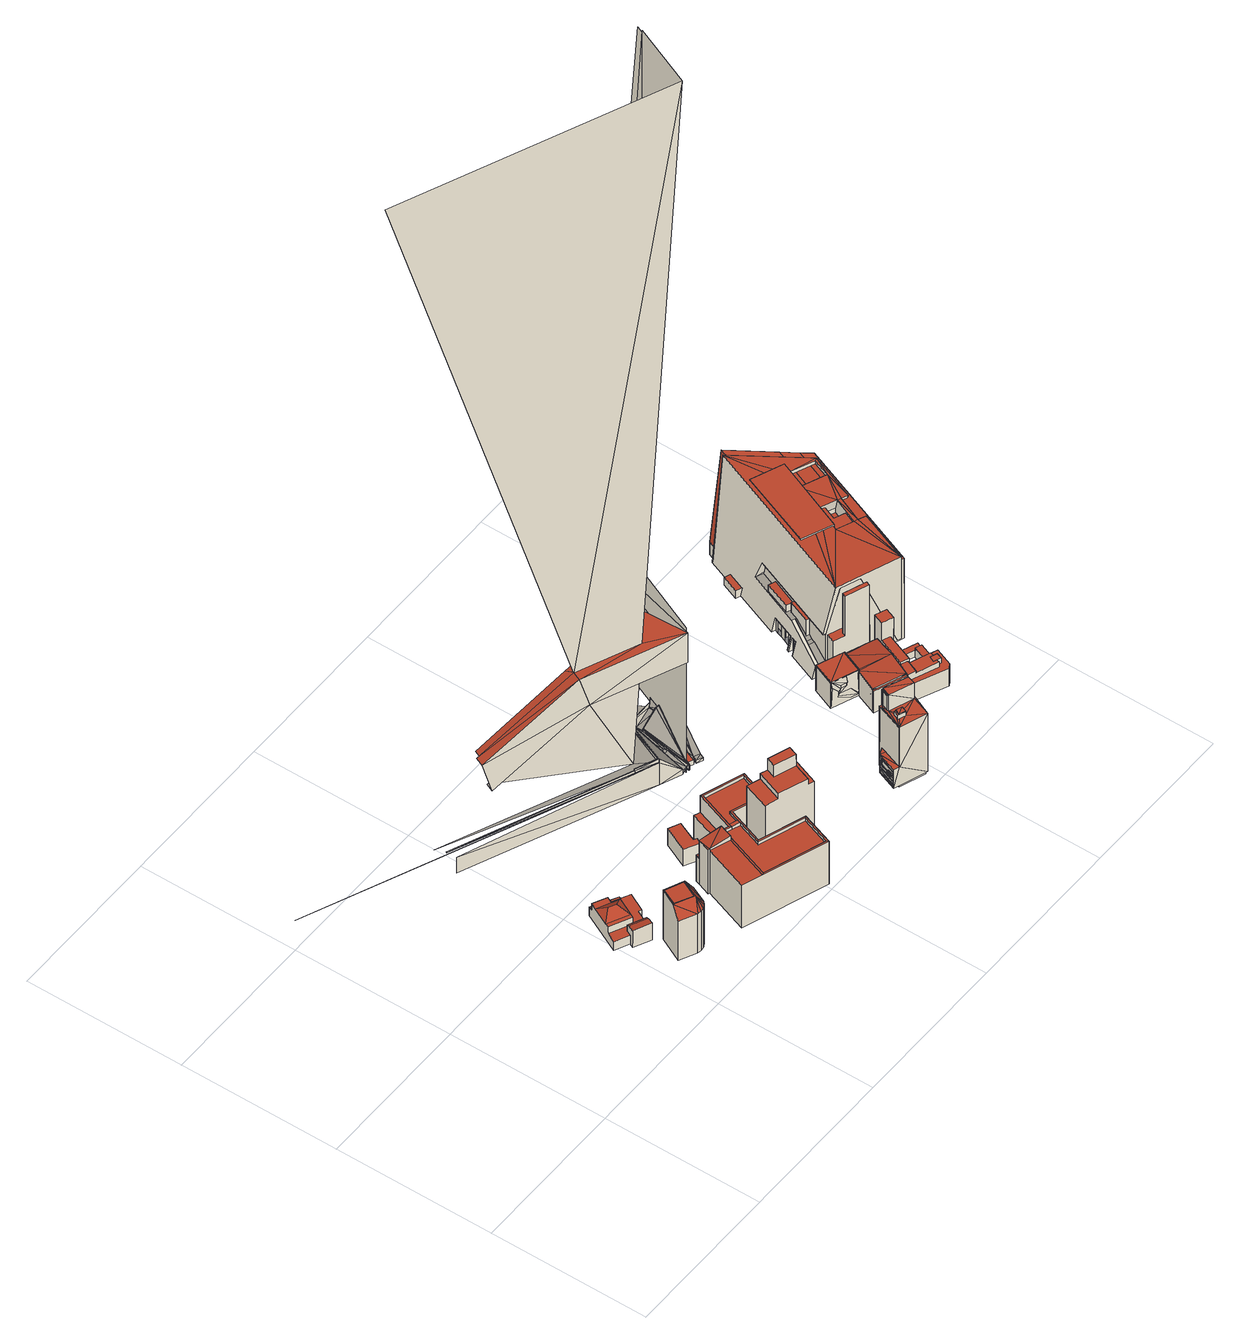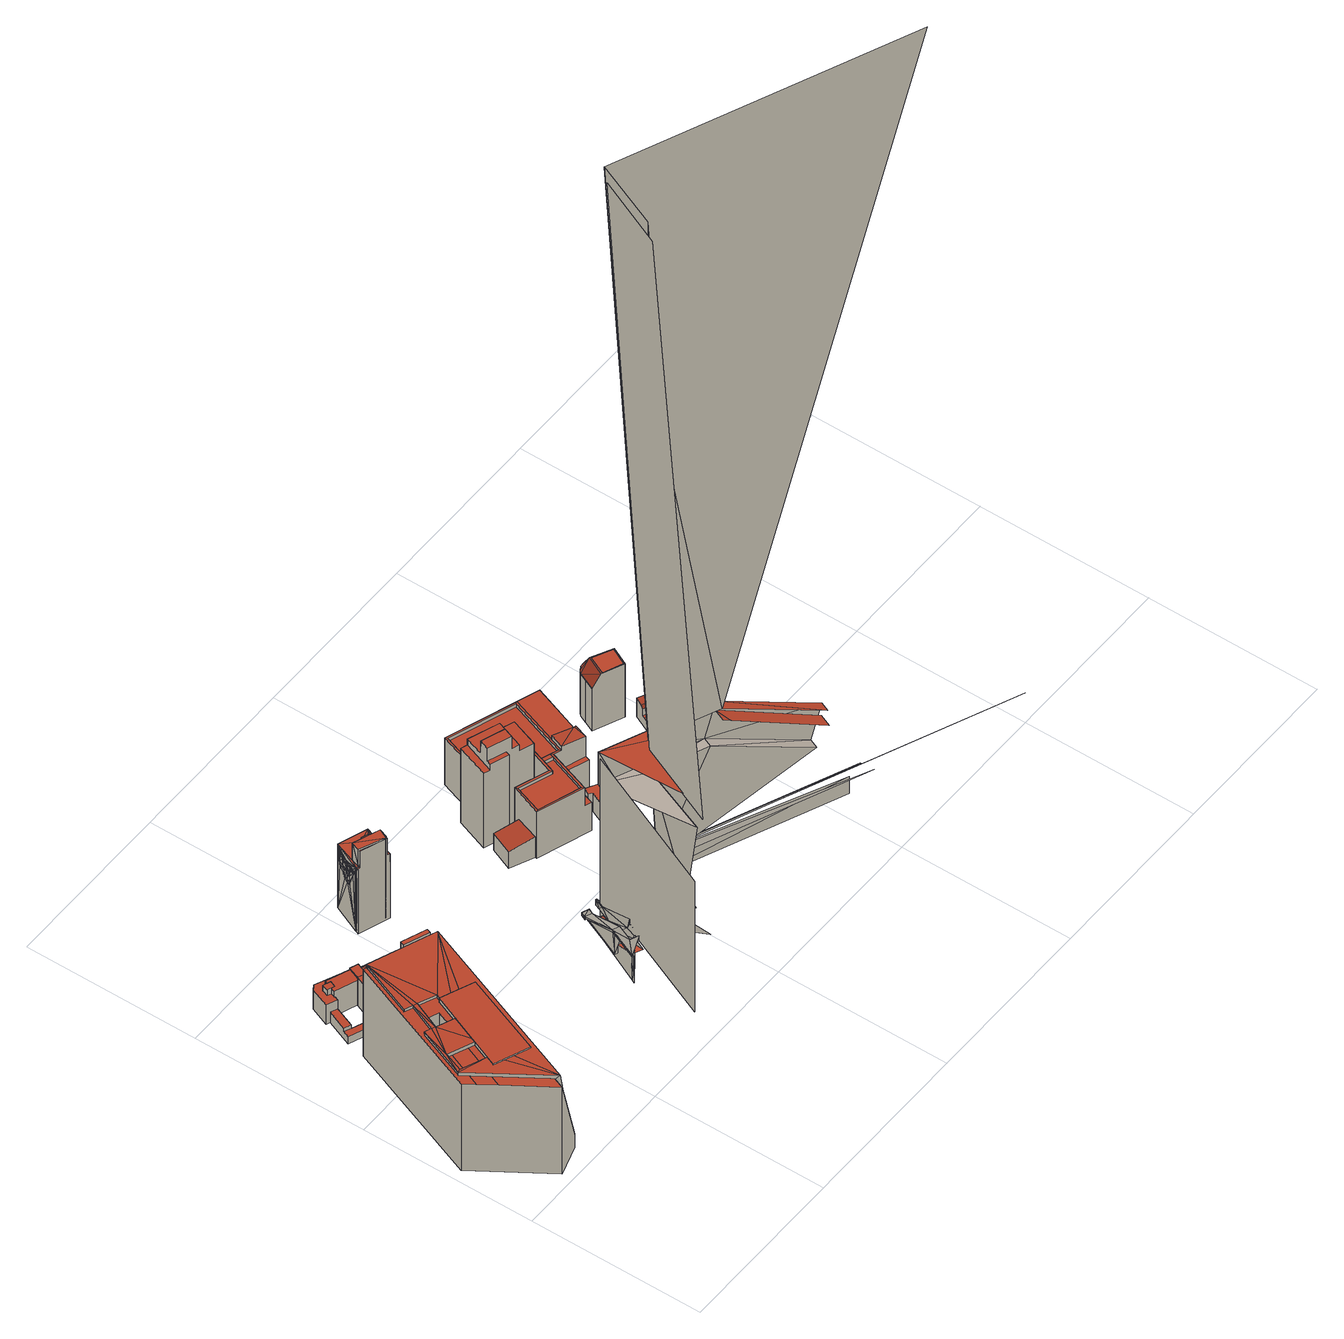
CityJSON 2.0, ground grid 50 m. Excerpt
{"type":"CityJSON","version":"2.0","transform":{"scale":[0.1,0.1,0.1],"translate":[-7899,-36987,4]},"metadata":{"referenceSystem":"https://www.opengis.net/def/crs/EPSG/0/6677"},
"CityObjects":{
"building1":{"type":"Building","attributes":{"class":3001,"usage":411,"measuredHeight":4.4,"storeysAboveGround":2,"storeysBelowGround":0,"prefecture":13,"city":13103,"footprintArea":146.06,"fireproofType":1003,"coverageRatio":80,"floorAreaRatio":600,"surveyYear":2021,"urbanPlanType":21,"areaClassificationType":22,"landUseType":211,"districts":"10","detailedUsage":"1310","meshCode":"53394509"},"geometry":[{"type":"Solid","lod":"2","boundaries":[[[[0,1,2,3,4,5,6,7,8,9,10,11,12,13]],[[14,15,16,17]],[[18,19,20,21]],[[22,23,24,25]],[[26,27,25,24]],[[28,29,30,31]],[[32,33,19,18]],[[16,18,21]],[[21,20,34,17,16]],[[19,34,20]],[[35,36,37,38]],[[39,40,41,42,43,44,45,46,47,48,49,50,51,52]],[[0,13,40,39]],[[33,32,48,47]],[[4,3,50,49]],[[8,43,42,31,30,9]],[[17,34,46,45]],[[6,5,37,36]],[[23,22,52,51]],[[23,51,50,3,2,26,24]],[[14,17,45,44]],[[13,12,41,40]],[[11,10,29,28]],[[46,34,19,33,47]],[[8,7,35,38,15,14,44,43]],[[7,6,36,35]],[[41,12,11,28,31,42]],[[10,9,30,29]],[[48,32,18,16,15,38,37,5,4,49]],[[26,2,1,27]],[[52,22,25,27,1,0,39]]]],"semantics":{"surfaces":[{"type":"GroundSurface"},{"type":"RoofSurface"},{"type":"WallSurface"}],"values":[[0,1,1,1,1,1,1,1,1,1,1,1,2,2,2,2,2,2,2,2,2,2,2,2,2,2,2,2,2,2,2]]}}]},
"building2":{"type":"Building","attributes":{"class":3002,"usage":401,"measuredHeight":17.6,"storeysAboveGround":6,"storeysBelowGround":0,"prefecture":13,"city":13103,"footprintArea":75.94,"fireproofType":1001,"coverageRatio":80,"floorAreaRatio":600,"surveyYear":2021,"urbanPlanType":21,"areaClassificationType":22,"landUseType":212,"districts":"10","detailedUsage":"1210","meshCode":"53394509"},"geometry":[{"type":"Solid","lod":"2","boundaries":[[[[53,54,55,56,57,58,59,60,61]],[[62,63,64,65]],[[66,67,68,69]],[[70,71,72]],[[73,69,74]],[[73,74,75]],[[70,66,69]],[[76,77,67,66]],[[70,72,66]],[[78,70,69]],[[74,79,77,76]],[[69,68,79,74]],[[69,80,81]],[[69,73,80]],[[69,81,78]],[[55,54,80,73]],[[61,60,70,78]],[[56,55,73,75]],[[75,74,76,57,56]],[[76,66,72,58,57]],[[53,61,78,81]],[[72,71,59,58]],[[79,63,62,77]],[[77,62,65,67]],[[68,64,63,79]],[[67,65,64,68]],[[54,53,81,80]],[[60,59,71,70]]]],"semantics":{"surfaces":[{"type":"GroundSurface"},{"type":"RoofSurface"},{"type":"WallSurface"}],"values":[[0,1,1,1,1,1,1,1,1,1,1,1,1,1,1,2,2,2,2,2,2,2,2,2,2,2,2,2]]}}]},
"building3":{"type":"Building","attributes":{"class":9999,"usage":403,"measuredHeight":264.6,"storeysAboveGround":49,"storeysBelowGround":4,"prefecture":13,"city":13103,"footprintArea":6865.78,"fireproofType":1001,"coverageRatio":80,"floorAreaRatio":600,"surveyYear":2021,"urbanPlanType":21,"areaClassificationType":22,"landUseType":212,"districts":"10","detailedUsage":"1241","floodRisk_description":10,"floodRisk_rank":1,"floodRisk_depth":0.01,"floodRisk_adminType":2,"floodRisk_scale":2,"meshCode":"53394509"},"geometry":[{"type":"MultiSurface","lod":"2","boundaries":[[[82,83,84]],[[85,86,87]],[[88,89,85]],[[90,91,92]],[[93,94,95]],[[88,96,97]],[[98,99,100,101]],[[85,89,86]],[[87,86,102]],[[88,97,89]],[[103,102,104]],[[82,84,93]],[[82,105,83]],[[83,105,106]],[[97,96,107]],[[106,107,108]],[[95,91,90]],[[98,109,99]],[[86,110,102]],[[111,89,97]],[[89,112,86]],[[111,97,107]],[[113,114,82]],[[82,114,105]],[[110,86,112]],[[115,82,93]],[[82,116,113]],[[113,117,114]],[[114,106,105]],[[111,118,89]],[[102,110,104]],[[93,95,115]],[[82,115,116]],[[116,117,113]],[[114,117,106]],[[112,89,118]],[[119,116,95]],[[95,116,115]],[[120,111,107]],[[121,95,90]],[[95,121,119]],[[119,121,116]],[[122,107,106]],[[123,117,116]],[[117,122,106]],[[121,90,124]],[[90,125,124]],[[120,107,122]],[[121,123,116]],[[126,121,124]],[[126,124,125]],[[127,125,90]],[[111,120,128]],[[118,111,128]],[[129,121,126]],[[123,130,117]],[[125,131,126]],[[130,122,117]],[[112,132,110]],[[131,129,126]],[[133,131,125]],[[125,134,133]],[[129,135,121]],[[136,137,138]],[[131,136,138]],[[138,137,139]],[[131,138,140]],[[133,137,136]],[[133,136,131]],[[138,141,140]],[[139,141,138]],[[137,134,139]],[[133,134,137]],[[129,131,142]],[[129,143,144]],[[135,129,144]],[[121,135,123]],[[140,142,131]],[[145,141,139]],[[125,127,134]],[[134,145,139]],[[129,142,143]],[[143,146,144]],[[146,135,144]],[[141,145,147]],[[148,140,141]],[[148,142,140]],[[130,123,135]],[[135,146,149]],[[150,141,147]],[[134,127,145]],[[143,151,146]],[[151,149,146]],[[142,148,143]],[[110,152,104]],[[148,141,150]],[[90,153,127]],[[154,135,149]],[[155,156,157]],[[143,148,151]],[[156,158,157]],[[159,160,161,162]],[[149,151,154]],[[163,156,155]],[[157,164,155]],[[151,148,165]],[[165,148,150]],[[165,166,151]],[[151,166,167]],[[165,150,166]],[[154,151,167]],[[163,155,164]],[[132,152,110]],[[156,168,158]],[[157,158,169]],[[164,157,170]],[[163,168,156]],[[147,145,171]],[[130,172,122]],[[170,157,169]],[[130,135,173]],[[164,168,163]],[[150,147,174]],[[164,170,175]],[[127,176,145]],[[159,177,178,160]],[[179,168,164]],[[179,164,175]],[[170,180,175]],[[181,135,154]],[[175,180,179]],[[167,166,182]],[[166,150,174]],[[167,182,154]],[[183,177,159,162]],[[172,184,122]],[[185,153,90]],[[186,187,188,189]],[[174,147,190]],[[169,191,127]],[[158,191,169]],[[145,176,171]],[[153,169,127]],[[181,192,135]],[[173,172,130]],[[166,174,193]],[[147,171,190]],[[182,166,193]],[[173,135,192]],[[168,194,158]],[[185,90,195]],[[154,182,181]],[[196,180,170]],[[170,169,196]],[[195,90,197]],[[179,194,168]],[[180,198,179]],[[127,191,176]],[[191,158,199]],[[200,112,118]],[[174,190,193]],[[201,182,193]],[[182,202,181]],[[202,182,203]],[[190,201,193]],[[158,194,199]],[[192,181,202]],[[201,203,182]],[[192,202,173]],[[173,202,172]],[[176,203,171]],[[171,201,190]],[[203,201,171]],[[196,169,153]],[[180,196,204]],[[204,198,180]],[[161,160,178,205,206,207,208,209,210]],[[176,211,203]],[[202,212,172]],[[194,179,198]],[[212,202,203]],[[191,211,176]],[[178,177,213,214,215,205]],[[211,212,203]],[[206,205,215,216]],[[153,217,196]],[[218,191,199]],[[153,219,217]],[[220,213,177,183]],[[196,217,221]],[[191,218,211]],[[204,196,221]],[[221,198,204]],[[194,222,199]],[[216,215,214]],[[219,153,185]],[[218,212,211]],[[223,221,217]],[[222,218,199]],[[217,219,223]],[[218,222,212]],[[223,198,221]],[[224,225,219]],[[223,219,225]],[[198,226,194]],[[224,227,225]],[[197,224,195]],[[224,228,227]],[[224,197,228]],[[222,226,212]],[[223,225,229]],[[227,230,225]],[[222,194,226]],[[228,231,227]],[[230,229,225]],[[231,230,227]],[[232,198,223]],[[229,232,223]],[[197,233,228]],[[231,228,234]],[[235,229,230]],[[231,234,230]],[[226,198,232]],[[236,213,220,237]],[[234,228,233]],[[229,235,238]],[[238,232,229]],[[197,239,233]],[[230,234,235]],[[234,238,235]],[[233,238,234]]],"semantics":{"surfaces":[{"type":"OuterFloorSurface"},{"type":"RoofSurface"},{"type":"WallSurface"},{"type":"OuterCeilingSurface"},{"type":"GroundSurface"}],"values":[0,1,2,2,0,3,1,2,1,3,2,2,0,2,2,0,2,1,1,3,2,2,2,2,1,2,2,0,2,3,2,0,2,0,2,2,2,2,2,2,2,0,0,0,2,2,4,0,0,2,2,4,2,3,2,0,2,2,1,0,2,4,2,2,2,2,2,4,2,0,0,2,4,0,0,2,0,2,0,4,2,0,0,2,0,0,2,0,2,0,2,0,0,2,2,0,4,2,2,2,2,2,0,2,4,2,0,2,2,0,0,2,2,0,2,4,0,0,2,4,0,2,0,4,2,1,2,2,2,2,2,2,0,0,2,0,4,2,0,0,2,2,4,2,2,0,0,2,0,0,4,0,2,4,4,2,3,0,2,2,0,2,0,0,0,0,2,2,2,2,2,0,2,4,2,3,2,2,0,2,0,0,1,2,2,2,2,2,2,2,0,2,3,0,2,2,2,3,2,2,2,3,2,2,2,2,2,2,2,0,2,2,0,3,0,2,3,2,2,3,0,2,2,2,3,0,2,2,2,2,2]}}]},
"building4":{"type":"Building","attributes":{"class":9999,"usage":431,"measuredHeight":15.3,"storeysAboveGround":3,"storeysBelowGround":0,"prefecture":13,"city":13103,"footprintArea":572.89,"fireproofType":1001,"coverageRatio":80,"floorAreaRatio":700,"surveyYear":2021,"urbanPlanType":21,"areaClassificationType":22,"landUseType":216,"districts":"10","detailedUsage":"1431","meshCode":"53394509"},"geometry":[{"type":"Solid","lod":"2","boundaries":[[[[240,241,242,243,244,245,246,247,248,249,250,251,252]],[[253,254,255,256,257,258]],[[259,260,261,262]],[[263,264,265,266]],[[267,268,269]],[[259,262,270,271,272]],[[273,261,260,274,275]],[[276,277,278,279,280,281]],[[282,283,284,285]],[[263,286,287,288,289,264]],[[266,265,290,291]],[[272,271,283,282]],[[292,275,274,293]],[[267,294,268]],[[291,290,273,275]],[[268,295,269]],[[296,297,298,299,300,301,302]],[[286,285,284,287]],[[262,289,288,270]],[[250,249,285,286]],[[271,279,278,283]],[[240,252,266,291]],[[288,281,280,270]],[[251,250,286,263]],[[270,280,279,271]],[[273,296,302,261]],[[254,272,282,248,247,255]],[[244,258,257,245]],[[294,243,242,293,268]],[[243,294,267,258,244]],[[289,300,299,264]],[[255,247,246,256]],[[261,302,301,262]],[[260,269,295,274]],[[287,276,281,288]],[[265,298,297,290]],[[241,240,291,275,292]],[[249,248,282,285]],[[283,278,277,284]],[[262,301,300,289]],[[290,297,296,273]],[[264,299,298,265]],[[259,272,254,253]],[[284,277,276,287]],[[246,245,257,256]],[[260,259,253,258,267,269]],[[292,293,242,241]],[[252,251,263,266]],[[274,295,268,293]]]],"semantics":{"surfaces":[{"type":"GroundSurface"},{"type":"RoofSurface"},{"type":"WallSurface"}],"values":[[0,1,1,1,1,1,1,1,1,1,1,1,1,1,1,1,1,1,1,2,2,2,2,2,2,2,2,2,2,2,2,2,2,2,2,2,2,2,2,2,2,2,2,2,2,2,2,2,2]]}}]},
"building5":{"type":"Building","attributes":{"class":3001,"usage":415,"measuredHeight":6.1,"storeysAboveGround":2,"storeysBelowGround":0,"prefecture":13,"city":13103,"footprintArea":34.9,"fireproofType":1003,"coverageRatio":80,"floorAreaRatio":600,"surveyYear":2021,"urbanPlanType":21,"areaClassificationType":22,"landUseType":211,"districts":"10","detailedUsage":"1420","meshCode":"53394509"},"geometry":[{"type":"Solid","lod":"2","boundaries":[[[[303,304,305,306,307,308]],[[309,310,311,312,313,314]],[[307,306,312,311]],[[303,308,310,309]],[[306,305,313,312]],[[308,307,311,310]],[[304,303,309,314]],[[305,304,314,313]]]],"semantics":{"surfaces":[{"type":"GroundSurface"},{"type":"RoofSurface"},{"type":"WallSurface"}],"values":[[0,1,2,2,2,2,2,2]]}}]},
"building6":{"type":"Building","attributes":{"class":3002,"usage":401,"measuredHeight":29,"storeysAboveGround":8,"storeysBelowGround":0,"prefecture":13,"city":13103,"footprintArea":144.92,"fireproofType":1001,"coverageRatio":80,"floorAreaRatio":700,"surveyYear":2021,"urbanPlanType":21,"areaClassificationType":22,"landUseType":212,"districts":"10","detailedUsage":"1210","meshCode":"53394509"},"geometry":[{"type":"Solid","lod":"2","boundaries":[[[[315,316,317,318,319,320]],[[321,322,323,324]],[[325,326,327,328]],[[329,330,331,332]],[[333,334,335,336]],[[337,338,339,340,341,342]],[[320,319,336,335]],[[316,315,325,328]],[[324,323,338,337]],[[334,341,340,326,325,315,320,335]],[[342,341,334,333,330,329,322,321]],[[318,331,330,333,336,319]],[[340,339,327,326]],[[321,324,337,342]],[[332,317,316,328,327,339,338,323,322,329]],[[318,317,332,331]]]],"semantics":{"surfaces":[{"type":"GroundSurface"},{"type":"RoofSurface"},{"type":"WallSurface"}],"values":[[0,1,1,1,1,1,2,2,2,2,2,2,2,2,2,2]]}}]},
"building7":{"type":"Building","attributes":{"class":9999,"usage":431,"measuredHeight":6.3,"storeysAboveGround":3,"storeysBelowGround":0,"prefecture":13,"city":13103,"footprintArea":572.89,"fireproofType":1001,"coverageRatio":80,"floorAreaRatio":700,"surveyYear":2021,"urbanPlanType":21,"areaClassificationType":22,"landUseType":216,"districts":"10","detailedUsage":"1431","meshCode":"53394509"},"geometry":[{"type":"Solid","lod":"2","boundaries":[[[[343,344,345,346]],[[347,348,349,350]],[[344,343,349,348]],[[345,344,348,347]],[[349,343,346,350]],[[345,347,350,346]]]],"semantics":{"surfaces":[{"type":"GroundSurface"},{"type":"RoofSurface"},{"type":"WallSurface"}],"values":[[0,1,2,2,2,2]]}}]},
"building8":{"type":"Building","attributes":{"class":9999,"usage":401,"measuredHeight":28.9,"storeysAboveGround":7,"storeysBelowGround":0,"prefecture":13,"city":13103,"footprintArea":96.12,"fireproofType":1001,"coverageRatio":80,"floorAreaRatio":700,"surveyYear":2021,"urbanPlanType":21,"areaClassificationType":22,"landUseType":212,"districts":"10","detailedUsage":"1210","floodRisk_description":10,"floodRisk_rank":1,"floodRisk_depth":0.07,"floodRisk_adminType":2,"floodRisk_scale":2,"meshCode":"53394509"},"geometry":[{"type":"MultiSurface","lod":"2","boundaries":[[[351,352,353,354]],[[355,356,357]],[[356,355,358]],[[355,357,359]],[[360,361,362]],[[361,360,363]],[[362,361,364]],[[364,361,365]],[[366,367,368]],[[368,367,369]],[[370,371,372]],[[371,370,373]],[[372,371,374]],[[372,374,375]],[[376,370,372]],[[370,376,377]],[[378,379,380]],[[379,378,381]],[[380,379,382]],[[383,384,385]],[[385,384,386]],[[387,388,389,390]],[[391,392,393,394,395,396,397]],[[398,399,400,401,392,391,402,396,395,403,404]],[[405,406,407,408]],[[409,410,411]],[[410,409,412]],[[411,410,413]],[[411,413,414]],[[415,416,417]],[[416,415,418]],[[415,417,419]],[[420,421,422]],[[422,421,423]],[[424,425,426]],[[425,424,427]],[[426,425,428]],[[424,426,429]],[[429,426,430]],[[426,428,431]],[[427,432,433]],[[432,427,424]],[[430,427,433]],[[427,430,434]],[[430,433,429]],[[434,430,435]],[[436,383,437]],[[437,383,385]],[[378,438,381]],[[381,438,439]],[[415,431,440]],[[431,415,419]],[[415,441,442]],[[441,415,440]],[[415,442,443]],[[415,443,444]],[[443,442,445]],[[445,442,446]],[[445,447,448]],[[447,445,446]],[[444,443,449]],[[444,449,450]],[[450,449,451]],[[444,450,452]],[[444,452,453]],[[453,452,454]],[[444,453,455]],[[444,455,456]],[[456,455,457]],[[444,456,458]],[[444,458,459]],[[440,460,461]],[[460,440,431]],[[462,460,463]],[[460,462,461]],[[462,463,464]],[[464,463,447]],[[446,461,447]],[[461,446,440]],[[465,448,466]],[[448,465,445]],[[465,466,451]],[[467,466,468]],[[466,467,451]],[[468,466,469]],[[470,471,472]],[[471,470,469]],[[473,467,474]],[[467,473,451]],[[473,474,454]],[[475,474,476]],[[474,475,454]],[[475,476,477]],[[478,468,479]],[[468,478,476]],[[480,475,481]],[[475,480,454]],[[480,481,457]],[[482,481,483]],[[481,482,457]],[[482,483,484]],[[483,485,486]],[[485,483,477]],[[487,482,488]],[[482,487,457]],[[487,488,489]],[[490,488,491]],[[488,490,489]],[[490,491,492]],[[491,493,494]],[[493,491,484]],[[495,459,496]],[[459,495,444]],[[495,496,497]],[[497,496,498]],[[499,490,500]],[[490,499,489]],[[499,500,501]],[[501,500,380]],[[380,502,503]],[[502,380,500]],[[503,492,504]],[[492,503,502]],[[505,498,506]],[[498,505,497]],[[505,506,357]],[[357,506,507]],[[357,507,508]],[[509,428,510]],[[428,509,431]],[[431,509,460]],[[510,428,359]],[[510,359,378]],[[510,511,463]],[[511,510,512]],[[463,448,447]],[[448,463,471]],[[463,511,472]],[[463,472,471]],[[510,378,513]],[[512,510,514]],[[512,514,470]],[[479,470,514]],[[470,479,469]],[[465,451,449]],[[469,479,468]],[[514,510,515]],[[515,510,516]],[[516,510,513]],[[515,516,485]],[[485,478,515]],[[478,485,477]],[[473,454,452]],[[478,477,476]],[[513,378,517]],[[513,517,493]],[[493,486,513]],[[486,493,484]],[[480,457,455]],[[486,484,483]],[[517,378,518]],[[518,378,519]],[[518,519,504]],[[504,494,518]],[[494,504,492]],[[492,491,494]],[[459,458,489]],[[487,489,458]],[[519,378,520]],[[520,378,380]],[[380,503,520]],[[501,496,499]],[[496,501,498]],[[378,359,438]],[[438,359,508]],[[508,359,357]],[[501,380,507]],[[507,380,508]],[[430,426,416]],[[416,426,417]],[[405,396,402,406]],[[387,398,404,388]],[[426,431,417]],[[417,431,419]],[[403,395,394,353,352]],[[366,521,463]],[[521,366,368]],[[366,463,460]],[[435,414,434]],[[414,435,444]],[[435,415,444]],[[415,435,418]],[[360,444,495]],[[444,360,414]],[[414,360,362]],[[414,362,411]],[[495,497,360]],[[360,497,522]],[[384,497,505]],[[497,384,522]],[[522,384,383]],[[383,523,522]],[[523,383,524]],[[525,356,436]],[[356,525,357]],[[436,356,524]],[[525,505,357]],[[505,525,384]],[[436,524,383]],[[407,391,397,408]],[[521,368,526]],[[526,368,369]],[[403,352,351,401,400,389,388,404]],[[460,509,366]],[[366,509,367]],[[432,424,420]],[[432,420,422]],[[433,432,423]],[[423,432,422]],[[429,433,421]],[[421,433,423]],[[389,400,399,390]],[[406,402,391,407]],[[358,527,356]],[[527,358,371]],[[356,527,528]],[[356,528,524]],[[524,528,374]],[[524,374,523]],[[529,358,409]],[[358,529,371]],[[529,409,364]],[[364,409,411]],[[364,411,362]],[[374,529,523]],[[529,374,371]],[[434,530,427]],[[530,434,531]],[[427,530,532]],[[427,532,533]],[[427,533,534]],[[427,534,535]],[[427,535,536]],[[427,536,412]],[[412,537,538]],[[537,412,536]],[[412,538,539]],[[412,539,540]],[[412,540,410]],[[533,541,534]],[[541,533,531]],[[542,543,535]],[[543,542,434]],[[535,543,536]],[[541,434,542]],[[434,541,531]],[[544,414,413]],[[414,544,545]],[[546,414,547]],[[414,546,543]],[[543,434,414]],[[545,544,540]],[[545,540,539]],[[546,547,537]],[[537,547,538]],[[414,545,547]],[[394,393,354,353]],[[412,425,427]],[[425,412,355]],[[412,358,355]],[[358,412,409]],[[390,399,398,387]],[[367,510,526]],[[510,367,509]],[[367,526,369]],[[508,380,548]],[[548,380,382]],[[374,528,375]],[[375,528,549]],[[439,550,381]],[[381,550,379]],[[527,371,373]],[[527,373,551]],[[384,525,386]],[[386,525,552]],[[529,364,553]],[[553,364,365]],[[393,392,401,351,354]],[[408,397,396,405]],[[554,555,556]],[[555,554,557]],[[558,559,560]],[[559,558,561]],[[562,563,564]],[[563,562,428]],[[564,563,565]],[[564,565,566]],[[567,568,569]],[[568,567,570]],[[555,428,425]],[[428,555,557]],[[555,425,561]],[[561,425,559]],[[571,425,572]],[[425,571,559]],[[572,425,573]],[[573,425,574]],[[572,573,560]],[[558,575,576]],[[575,558,560]],[[560,573,575]],[[565,568,577]],[[568,565,554]],[[565,577,578]],[[565,578,566]],[[568,554,569]],[[574,425,355]],[[574,355,579]],[[574,580,581]],[[580,574,579]],[[579,355,582]],[[582,355,359]],[[583,575,581]],[[575,583,576]],[[584,585,586]],[[585,584,583]],[[584,586,582]],[[582,586,579]],[[428,587,588]],[[587,428,589]],[[563,428,557]],[[428,588,359]],[[359,588,590]],[[591,588,592]],[[588,591,590]],[[591,592,566]],[[564,566,592]],[[569,554,556]],[[569,556,576]],[[576,556,558]],[[359,590,593]],[[593,590,594]],[[595,578,577]],[[578,595,590]],[[590,595,594]],[[594,595,570]],[[594,570,584]],[[584,570,567]],[[584,567,583]],[[585,583,581]],[[359,593,582]],[[585,581,580]],[[589,428,562]],[[360,522,363]],[[363,522,596]],[[435,430,418]],[[418,430,416]],[[424,429,420]],[[420,429,421]],[[597,529,553]],[[529,597,523]],[[522,597,596]],[[597,522,523]],[[527,598,599]],[[598,527,551]],[[528,599,549]],[[599,528,527]],[[599,600,601]],[[600,599,598]],[[525,436,552]],[[552,436,437]],[[550,438,508]],[[438,550,439]],[[550,508,548]],[[510,463,526]],[[526,463,521]]],"semantics":{"surfaces":[{"type":"GroundSurface"},{"type":"OuterCeilingSurface"},{"type":"RoofSurface"},{"type":"WallSurface"},{"type":"OuterFloorSurface"}],"values":[0,0,0,0,1,1,1,1,1,1,1,1,1,1,1,1,1,1,1,1,1,2,2,2,2,2,2,2,2,2,2,2,2,2,2,2,2,2,2,2,2,2,2,2,2,2,3,3,3,3,3,3,3,3,3,3,3,3,3,3,3,3,3,3,3,3,3,3,3,3,3,3,3,3,3,3,3,3,3,3,3,3,3,3,3,3,3,3,3,3,3,3,3,3,3,3,3,3,3,3,3,3,3,3,3,3,3,3,3,3,3,3,3,3,3,3,3,3,3,3,3,3,3,3,3,3,3,3,3,3,3,3,3,3,3,3,3,3,3,3,3,3,3,3,3,3,3,3,3,3,3,3,3,3,3,3,3,3,3,3,3,3,3,3,3,3,3,3,3,3,3,3,3,3,3,3,3,3,3,3,3,3,3,3,3,3,3,3,3,3,3,3,3,3,3,3,3,3,3,3,3,3,3,3,3,3,3,3,3,3,3,3,3,3,3,3,3,3,3,3,3,3,3,3,3,3,3,3,3,3,3,3,3,3,3,3,3,3,3,3,3,3,3,3,3,3,3,3,3,3,3,3,3,3,3,3,3,3,3,3,3,3,3,3,3,3,3,3,3,3,3,3,3,3,3,3,3,3,3,3,3,3,3,3,3,3,3,3,3,3,3,3,3,3,3,3,3,3,3,3,3,3,3,3,3,3,3,3,3,3,3,3,3,3,3,3,3,3,3,3,3,3,3,3,3,3,3,3,3,3,3,3,3,3,3,3,3,3,3,3,3,3,3,3,3,3,3,3,3,3,3,3,3,3,3,3,3,3,3,4,4,4,4,4,4,4,4,4,4,4,4,4,4,4,4,4]}}]},
"building9":{"type":"Building","attributes":{"class":9999,"usage":431,"measuredHeight":9.7,"storeysAboveGround":2,"storeysBelowGround":0,"prefecture":13,"city":13103,"footprintArea":234,"fireproofType":1002,"coverageRatio":80,"floorAreaRatio":700,"surveyYear":2021,"urbanPlanType":21,"areaClassificationType":22,"landUseType":216,"districts":"10","detailedUsage":"1431","floodRisk_description":10,"floodRisk_rank":1,"floodRisk_depth":0.08,"floodRisk_adminType":2,"floodRisk_scale":2,"meshCode":"53394509"},"geometry":[{"type":"MultiSurface","lod":"2","boundaries":[[[602,603,604]],[[605,603,602]],[[606,605,602]],[[605,607,608]],[[607,605,606]],[[609,602,610]],[[611,606,602]],[[602,609,611]],[[606,611,612]],[[612,611,613]],[[606,612,614]],[[606,614,615]],[[616,617,618,619,620,621,622,623]],[[624,625,626]],[[624,626,627]],[[628,604,603]],[[604,628,629]],[[628,630,629]],[[630,628,631]],[[632,629,633]],[[604,629,632]],[[634,635,636,637,638,639]],[[640,637,636,641,642,643]],[[644,645,646,647]],[[648,649,650]],[[649,648,651]],[[648,650,652]],[[648,652,653]],[[654,655,656]],[[654,656,657]],[[658,650,659]],[[650,658,652]],[[658,659,660]],[[641,636,635,644,647]],[[645,644,635,634,620,619]],[[640,643,616,623]],[[633,629,627]],[[627,629,624]],[[660,659,613]],[[613,659,612]],[[639,638,622,621]],[[631,628,607]],[[607,628,608]],[[608,628,605]],[[605,628,603]],[[630,625,629]],[[629,625,624]],[[646,645,619,618]],[[620,634,639,621]],[[661,662,663]],[[662,661,664]],[[615,664,661]],[[664,615,665]],[[615,666,651]],[[666,615,661]],[[651,666,667]],[[651,667,663]],[[668,614,649]],[[614,668,669]],[[614,669,670]],[[668,649,671]],[[671,649,672]],[[672,649,673]],[[673,649,674]],[[674,649,675]],[[675,649,676]],[[676,649,651]],[[676,651,677]],[[677,651,678]],[[670,672,673]],[[672,670,669]],[[679,674,675]],[[674,679,680]],[[681,676,677]],[[676,681,682]],[[614,680,679]],[[680,614,670]],[[614,682,615]],[[682,614,679]],[[665,683,684]],[[683,665,615]],[[615,681,683]],[[681,615,682]],[[684,683,678]],[[684,678,651]],[[684,651,662]],[[662,651,663]],[[654,685,655]],[[654,686,685]],[[686,654,687]],[[654,630,687]],[[630,626,625]],[[626,630,654]],[[687,630,631]],[[655,685,688]],[[688,685,689]],[[655,688,653]],[[653,688,690]],[[631,606,689]],[[606,631,607]],[[631,689,687]],[[689,606,691]],[[689,691,688]],[[691,606,692]],[[692,606,648]],[[692,648,690]],[[690,648,653]],[[611,658,613]],[[613,658,660]],[[658,609,657]],[[609,658,611]],[[658,657,656]],[[650,614,612]],[[614,650,649]],[[650,612,659]],[[655,652,656]],[[652,655,653]],[[656,652,658]],[[622,638,637,640,623]],[[616,643,642,617]],[[617,642,641,647,646,618]],[[606,693,648]],[[693,606,694]],[[648,693,695]],[[648,695,696]],[[648,696,697]],[[648,697,651]],[[698,615,699]],[[615,698,606]],[[699,615,651]],[[694,606,698]],[[699,651,700]],[[700,651,697]],[[696,698,697]],[[698,696,694]],[[657,701,654]],[[654,701,702]],[[654,702,703]],[[654,703,633]],[[632,609,610]],[[609,632,657]],[[704,632,703]],[[632,704,657]],[[703,632,633]],[[701,657,704]],[[654,633,626]],[[626,633,627]],[[632,602,604]],[[632,610,602]]],"semantics":{"surfaces":[{"type":"ClosureSurface"},{"type":"GroundSurface"},{"type":"OuterCeilingSurface"},{"type":"RoofSurface"},{"type":"WallSurface"}],"values":[0,0,1,1,1,1,1,1,1,1,1,1,1,1,1,2,2,2,2,2,2,3,3,3,3,3,3,3,3,3,3,3,3,4,4,4,4,4,4,4,4,4,4,4,4,4,4,4,4,4,4,4,4,4,4,4,4,4,4,4,4,4,4,4,4,4,4,4,4,4,4,4,4,4,4,4,4,4,4,4,4,4,4,4,4,4,4,4,4,4,4,4,4,4,4,4,4,4,4,4,4,4,4,4,4,4,4,4,4,4,4,4,4,4,4,4,4,4,4,4,4,4,4,4,4,4,4,4,4,4,4,4,4,4,4,4,4,4,4,4,4,4,4,4,4,4,4,4,4]}}]},
"building10":{"type":"Building","attributes":{"class":9999,"usage":461,"measuredHeight":17,"storeysAboveGround":9999,"storeysBelowGround":9999,"prefecture":13,"city":13103,"footprintArea":-9999,"fireproofType":1011,"coverageRatio":80,"floorAreaRatio":700,"surveyYear":1,"urbanPlanType":21,"areaClassificationType":22,"landUseType":212,"districts":"10","detailedUsage":"0","floodRisk_description":10,"floodRisk_rank":1,"floodRisk_depth":0.12,"floodRisk_adminType":2,"floodRisk_scale":2,"meshCode":"53394509"},"geometry":[{"type":"Solid","lod":"2","boundaries":[[[[705,706,707,708,709,710,711,712,713],[714,715,716,717,718,719,720]],[[721,722,723,724]],[[725,726,727,728]],[[729,730,731,732,733,734,735,736]],[[737,738,739,740]],[[741,742,743,744]],[[745,746,747,748,749,750,751,752]],[[753,754,755,756]],[[757,758,759,760,761,762,763,764,765,766,767,768,769]],[[744,748,747,741]],[[725,728,751,750,709,708]],[[728,727,723,722,752,751]],[[743,742,761,760,712,711]],[[738,737,730,729,718,717]],[[707,706,757,769,740,739,724,723,727,726]],[[726,725,708,707]],[[715,745,752,722,721,716]],[[736,735,764,763]],[[754,734,733,755]],[[756,755,733,732,767,766]],[[756,766,765,753]],[[719,762,761,742,720]],[[764,735,734,754,753,765]],[[746,745,715,714]],[[718,729,736,763,762,719]],[[731,730,737,740,769,768]],[[721,724,739,738,717,716]],[[741,747,746,714,720,742]],[[768,767,732,731]],[[711,710,749,748,744,743]],[[710,709,750,749]],[[759,758,705,713]],[[760,759,713,712]],[[758,757,706,705]]]],"semantics":{"surfaces":[{"type":"GroundSurface"},{"type":"RoofSurface"},{"type":"WallSurface"}],"values":[[0,1,1,1,1,1,1,1,1,2,2,2,2,2,2,2,2,2,2,2,2,2,2,2,2,2,2,2,2,2,2,2,2,2]]}}]},
"building11":{"type":"Building","attributes":{"class":9999,"usage":402,"measuredHeight":32.4,"storeysAboveGround":4,"storeysBelowGround":3,"prefecture":13,"city":13103,"footprintArea":1577.9,"fireproofType":1001,"coverageRatio":80,"floorAreaRatio":700,"surveyYear":2021,"urbanPlanType":21,"areaClassificationType":22,"landUseType":212,"districts":"10","detailedUsage":"1221","floodRisk_description":10,"floodRisk_rank":1,"floodRisk_depth":0.06,"floodRisk_adminType":2,"floodRisk_scale":2,"meshCode":"53394509"},"geometry":[{"type":"MultiSurface","lod":"2","boundaries":[[[770,771,772,773,774,775,776,777,778,779,780,781,782,783,784,785,786,787,788,789,790,791,792,793,794,795,796,797,798,799,800,801,802,803,804,805,806,807]],[[808,809,810,811,812,813,814,815,816,817,818,819,820,821,822,823,824,825,826,827,828,829]],[[830,831,832,833,834,835]],[[836,837,838,839,840,841]],[[842,843,844,845]],[[846,847,848,849]],[[850,851,852,853,854]],[[855,856,857,858]],[[859,860,861,862,863,864,865,866]],[[867,868,869,870]],[[871,872,873,874,875,876]],[[877,878,879,880,881,882,883,884,885,886,887,888,889,890]],[[891,892,893,894,895]],[[877,890,887,886]],[[896,897,898,899]],[[900,883,882,879,878,901,902,903]],[[904,905,906,907]],[[908,909,910,911]],[[912,913,914,915]],[[916,917,918]],[[917,916,919]],[[919,916,920]],[[918,917,921]],[[918,921,922]],[[923,920,924]],[[920,923,925]],[[923,924,926]],[[926,924,927]],[[926,927,928]],[[927,924,929]],[[919,925,928]],[[925,919,920]],[[919,928,922]],[[922,928,930]],[[930,928,927]],[[922,930,931]],[[922,931,918]],[[932,933,934,935]],[[936,937,938,939]],[[903,902,893,892,823,822]],[[912,915,816,815]],[[844,803,802,845]],[[901,878,828,827]],[[859,866,790,789]],[[904,907,810,809,876,875]],[[849,793,792,846]],[[867,870,820,819]],[[821,869,868,818,817,914,913,814,813,900,903,822]],[[852,780,779,853]],[[891,895,825,824]],[[834,833,930,927]],[[788,860,859,789]],[[885,884,808,829]],[[799,841,840,800]],[[872,871,812,811]],[[940,772,771,856,855,774,773,941]],[[942,943,944,945]],[[863,785,784,864]],[[897,896,880,879]],[[819,818,868,867]],[[824,823,892,891]],[[858,776,775]],[[776,858,924]],[[924,858,946]],[[946,858,857]],[[946,857,842]],[[946,842,845]],[[924,946,929]],[[857,807,842]],[[807,857,770]],[[845,801,839]],[[801,845,802]],[[845,839,946]],[[946,839,947]],[[838,947,839]],[[931,947,918]],[[947,795,918]],[[838,795,947]],[[795,838,796]],[[897,879,882,898]],[[936,939,922,921]],[[904,875,874,905]],[[906,873,872,811,810,907]],[[899,898,882,881]],[[836,841,799,798]],[[840,839,801,800]],[[915,914,817,816]],[[833,931,930]],[[833,947,931]],[[833,948,947]],[[948,833,832]],[[847,846,792,791,916,795,794]],[[850,782,781,851]],[[890,910,909,887]],[[856,771,770,857]],[[888,908,911,889]],[[806,843,842,807]],[[855,858,775,774]],[[834,929,946]],[[929,834,927]],[[834,946,949]],[[834,949,835]],[[933,932,926,928]],[[935,934,925,923]],[[950,830,835,949]],[[895,894,826,825]],[[837,797,796,838]],[[884,883,900,813,812,871,876,809,808]],[[848,847,794]],[[826,894,893,902,901,827]],[[939,938,919,922]],[[887,909,908,888]],[[889,911,910,890]],[[878,877,886,885,829,828]],[[870,869,821,820]],[[951,952,953,944,943]],[[932,935,923,926]],[[905,874,873,906]],[[937,936,921,917]],[[950,949,954,955,956]],[[837,836,798,797]],[[779,778,854,853]],[[918,795,916]],[[899,881,880,896]],[[805,957,958,804,803,844,843,806]],[[830,950,956,951,943,942,777,776,924,920,831]],[[864,784,783,865]],[[815,814,913,912]],[[938,937,917,919]],[[945,948,832,831,920,916,791,790,866,865,783,782,850,854,778,777,942]],[[861,787,786,862]],[[934,933,928,925]],[[949,944,953,954]],[[952,951,956,955]],[[949,946,947,948,945,944]],[[953,952,955,954]]],"semantics":{"surfaces":[{"type":"GroundSurface"},{"type":"OuterCeilingSurface"},{"type":"RoofSurface"},{"type":"WallSurface"},{"type":"OuterFloorSurface"}],"values":[0,0,1,1,1,1,1,1,1,2,2,2,2,2,2,2,2,2,2,2,2,2,2,2,2,2,2,2,2,2,2,2,2,2,2,2,2,2,2,3,3,3,3,3,3,3,3,3,3,3,3,3,3,3,3,3,3,3,3,3,3,3,3,3,3,3,3,3,3,3,3,3,3,3,3,3,3,3,3,3,3,3,3,3,3,3,3,3,3,3,3,3,3,3,3,3,3,3,3,3,3,3,3,3,3,3,3,3,3,3,3,3,3,3,3,3,3,3,3,3,3,3,3,3,3,3,3,3,3,3,3,3,4,4,4,4]}}]}
},
"vertices":[
[592,326,35],[557,254,35],[505,280,35],[512,292,35],[468,314,35],[529,437,35],[565,420,35],[559,408,35],[579,398,35],[585,411,35],[609,399,35],[604,389,35],[630,376,35],[602,321,35],[566,405,93],[524,426,93],[515,408,93],[557,387,93],[488,354,93],[554,321,93],[544,360,116],[522,371,116],[571,282,92],[519,308,92],[515,300,97],[567,274,97],[505,280,100],[557,254,100],[604,389,62],[609,399,62],[585,411,62],[580,401,62],[483,343,93],[549,311,93],[581,375,93],[559,408,68],[565,420,68],[529,437,68],[524,426,68],[592,326,68],[602,321,68],[630,376,68],[580,401,68],[579,398,68],[566,405,68],[557,387,68],[581,375,68],[549,311,68],[483,343,68],[468,314,68],[512,292,68],[519,308,68],[571,282,68],
[616,131,35],[603,130,35],[590,132,35],[539,158,35],[576,233,35],[659,196,35],[646,168,35],[636,146,35],[628,138,35],[577,230,224],[554,183,224],[608,156,224],[632,206,224],[636,207,225],[632,206,225],[608,156,225],[610,153,225],[636,146,185],[646,168,185],[659,196,185],[590,132,185],[551,182,225],[539,158,185],[576,233,225],[577,230,225],[628,138,185],[554,183,225],[603,130,185],[616,131,185],
[946,596,121],[426,824,121],[425,821,121],[525,780,397],[793,663,566],[536,806,397],[553,768,281],[823,651,451],[1012,566,28],[452,808,88],[452,808,28],[946,596,114],[4,1002,114],[1012,566,114],[564,793,281],[834,677,451],[816,677,563],[810,720,549],[564,830,384],[549,796,384],[804,689,566],[282,915,2678],[1105,559,2678],[947,598,121],[1012,570,114],[969,618,114],[418,857,114],[831,711,563],[993,608,566],[987,610,451],[1094,533,566],[946,596,128],[947,598,128],[1012,567,114],[1012,567,128],[1012,570,128],[1094,533,451],[1012,566,128],[1022,741,114],[1078,538,48],[1070,703,114],[1068,697,128],[1078,538,28],[1078,540,28],[1078,540,36],[1125,585,28],[1067,807,451],[1076,600,62],[1070,703,128],[1100,541,36],[1081,800,566],[1100,541,28],[1108,546,28],[1072,701,128],[1100,533,28],[1102,532,28],[1100,533,48],[1102,532,48],[1100,538,48],[1102,538,48],[1098,601,62],[1097,616,62],[1075,615,62],[1113,557,48],[1073,678,89],[1111,558,48],[1095,677,98],[1072,701,89],[1097,677,98],[1095,679,89],[1187,748,2678],[1187,671,28],[1096,701,89],[1131,533,28],[1131,533,39],[1132,535,28],[1137,547,39],[1142,549,20],[1114,562,20],[1114,562,3],[1142,549,3],[1150,525,39],[1150,525,28],[1095,679,98],[1097,679,98],[1096,679,89],[1156,538,39],[1149,574,28],[1152,542,28],[1165,677,128],[1155,704,114],[1155,704,128],[1152,678,128],[1157,540,28],[1161,668,87],[1166,602,20],[1137,615,20],[1157,540,33],[1152,542,33],[1152,702,114],[1152,680,114],[1166,602,4],[1080,857,114],[1202,707,28],[1120,863,563],[1210,779,2650],[1122,580,2650],[1016,629,563],[1163,678,128],[1184,657,87],[1155,702,128],[1152,680,128],[1208,658,114],[1211,726,28],[1205,664,28],[1212,728,28],[1209,662,109],[1188,666,114],[1278,959,451],[1166,680,128],[1155,702,114],[1166,680,114],[1200,653,102],[1177,704,72],[1177,704,98],[1293,966,98],[1293,965,563],[1107,548,563],[1107,548,3],[1183,720,94],[1183,720,114],[1230,733,98],[1203,746,98],[1183,704,74],[1183,704,98],[1187,671,81],[1207,710,94],[1202,707,56],[1230,733,4],[1205,664,102],[1207,710,114],[1212,728,91],[1211,726,56],[1211,727,64],[1246,745,114],[1211,727,57],[1212,728,57],[1212,728,64],[1219,723,64],[1219,723,57],[1246,745,109],[1246,745,57],[1245,744,57],[1245,744,64],[1234,742,98],[1234,742,4],[1246,745,64],[1246,745,28],
[997,6,22],[738,98,22],[788,238,22],[783,239,22],[797,279,22],[802,292,22],[871,267,22],[910,379,22],[1060,326,22],[1028,236,22],[933,270,22],[893,158,22],[1033,108,22],[886,248,122],[929,372,122],[910,379,122],[871,267,122],[802,292,122],[797,279,122],[886,248,187],[864,256,187],[867,249,187],[889,241,187],[893,158,187],[887,154,187],[1027,105,187],[1033,108,187],[797,279,192],[788,238,192],[864,256,202],[892,252,187],[933,365,187],[929,372,187],[807,79,187],[850,216,187],[800,76,187],[930,277,176],[1025,243,176],[1053,323,176],[933,365,176],[892,252,176],[918,243,176],[1060,326,187],[1053,323,187],[1025,243,187],[1028,236,187],[933,270,187],[930,277,187],[918,243,187],[914,232,187],[994,13,187],[997,6,187],[738,98,187],[788,238,187],[783,239,192],[850,216,202],[807,79,176],[994,13,176],[1027,105,176],[887,154,176],[914,232,176],[889,241,176],[867,249,176],
[819,347,29],[854,422,29],[889,406,29],[862,346,29],[871,340,29],[862,323,29],[819,347,93],[862,323,93],[871,340,93],[862,346,93],[889,406,93],[854,422,93],
[928,162,21],[957,242,21],[1033,215,21],[1037,227,21],[1107,202,21],[1073,109,21],[1074,169,350],[1084,196,350],[1018,220,350],[1008,193,350],[928,162,285],[968,148,285],[997,228,285],[957,242,285],[1084,196,306],[1089,209,306],[1037,227,306],[1033,215,306],[1089,209,285],[1055,116,285],[1073,109,285],[1107,202,285],[1008,193,306],[1018,220,306],[997,228,306],[968,148,306],[1055,116,306],[1074,169,306],
[1125,290,20],[1098,226,20],[1036,255,20],[1059,320,20],[1036,255,94],[1098,226,80],[1125,290,80],[1059,320,94],
[1418,152,14],[1504,120,14],[1465,36,14],[1386,65,14],[1469,34,21],[1392,132,21],[1429,147,21],[1369,70,21],[1505,114,21],[1418,143,81],[1394,131,81],[1392,132,81],[1419,141,81],[1370,72,81],[1373,71,81],[1490,120,231],[1503,114,231],[1489,119,231],[1502,113,231],[1382,91,45],[1370,72,45],[1389,108,45],[1375,70,45],[1392,130,45],[1396,129,45],[1395,106,45],[1389,88,45],[1503,114,44],[1495,109,44],[1488,121,44],[1500,107,44],[1485,114,44],[1395,133,45],[1418,143,45],[1396,130,45],[1419,140,45],[1487,97,302],[1497,122,302],[1425,149,302],[1415,124,302],[1413,101,243],[1401,105,243],[1386,65,243],[1465,36,243],[1476,58,243],[1430,75,243],[1407,84,243],[1487,97,243],[1415,124,243],[1425,149,243],[1418,152,243],[1436,92,243],[1504,120,243],[1497,122,243],[1430,75,260],[1436,92,260],[1413,101,260],[1407,84,260],[1369,70,92],[1388,65,92],[1392,132,92],[1387,63,92],[1409,124,92],[1416,142,92],[1429,147,307],[1416,121,307],[1490,93,307],[1425,146,307],[1498,117,307],[1430,76,263],[1436,92,263],[1411,83,263],[1417,99,263],[1430,76,246],[1469,34,246],[1490,93,246],[1387,63,246],[1505,114,246],[1436,92,246],[1416,121,246],[1498,117,246],[1411,83,246],[1417,99,246],[1416,142,246],[1425,146,246],[1395,133,23],[1396,130,23],[1503,114,23],[1500,107,23],[1452,137,230],[1444,141,230],[1444,141,214],[1444,141,200],[1429,147,92],[1452,137,200],[1452,137,214],[1480,125,217],[1480,125,197],[1444,141,184],[1444,141,170],[1452,137,170],[1444,141,154],[1444,141,140],[1452,137,140],[1444,141,124],[1444,141,110],[1452,137,110],[1444,141,94],[1444,141,80],[1490,120,236],[1480,125,227],[1486,122,227],[1490,120,207],[1486,122,217],[1452,137,184],[1480,125,187],[1480,125,167],[1486,122,167],[1486,122,187],[1490,120,187],[1486,122,197],[1490,120,197],[1452,137,154],[1480,125,157],[1480,125,137],[1486,122,157],[1486,122,137],[1490,120,157],[1490,120,167],[1452,137,124],[1480,125,127],[1480,125,107],[1486,122,127],[1486,122,107],[1490,120,137],[1490,120,127],[1452,137,94],[1480,125,97],[1452,137,80],[1480,125,77],[1486,122,97],[1486,122,77],[1490,120,107],[1490,120,97],[1429,147,81],[1444,141,64],[1429,147,57],[1444,141,45],[1452,137,64],[1480,125,67],[1452,137,45],[1486,122,67],[1490,120,67],[1490,120,77],[1429,147,45],[1444,141,29],[1452,137,29],[1488,121,23],[1503,114,236],[1503,114,207],[1496,118,197],[1496,118,187],[1496,118,127],[1496,118,167],[1496,118,157],[1496,118,137],[1496,118,107],[1496,118,97],[1496,118,77],[1496,118,67],[1489,119,207],[1418,143,57],[1392,132,57],[1392,132,45],[1418,143,23],[1502,113,207],[1370,72,23],[1392,130,23],[1370,72,57],[1409,124,230],[1409,124,214],[1388,65,230],[1388,65,214],[1388,65,200],[1388,65,184],[1388,65,170],[1388,65,154],[1388,65,141],[1388,65,125],[1388,65,110],[1409,124,200],[1409,124,184],[1409,124,170],[1409,124,110],[1409,124,125],[1409,124,154],[1409,124,141],[1485,114,23],[1396,129,23],[1495,109,23],[1375,70,23],[1419,140,23],[1373,71,57],[1489,77,218],[1486,72,228],[1486,72,218],[1489,77,228],[1482,61,218],[1479,55,228],[1479,55,218],[1482,61,228],[1498,98,226],[1494,88,228],[1498,98,220],[1494,88,218],[1498,98,215],[1489,77,191],[1491,83,198],[1489,77,198],[1491,83,191],[1474,44,228],[1474,44,218],[1474,44,198],[1474,44,187],[1481,60,198],[1486,72,198],[1494,88,198],[1498,98,208],[1484,66,161],[1484,66,168],[1481,60,187],[1489,77,158],[1486,72,191],[1489,77,168],[1486,71,168],[1486,71,161],[1503,110,226],[1503,110,220],[1501,104,226],[1501,104,208],[1501,104,215],[1501,104,220],[1493,88,158],[1493,88,168],[1494,88,191],[1419,141,57],[1394,131,57],[1382,91,23],[1389,108,23],[1389,88,23],[1395,106,23],
[1541,392,23],[1531,369,50],[1541,392,50],[1531,369,23],[1583,339,23],[1524,363,23],[1527,370,23],[1531,438,23],[1516,402,23],[1609,407,23],[1708,372,23],[1611,411,23],[1654,238,23],[1558,276,23],[1556,272,16],[1582,339,16],[1503,371,16],[1530,439,16],[1610,408,16],[1611,411,16],[1708,373,16],[1652,234,16],[1516,375,23],[1513,368,23],[1504,371,23],[1507,378,23],[1527,370,50],[1516,375,50],[1513,368,50],[1524,363,50],[1516,402,50],[1507,378,50],[1610,408,100],[1613,406,100],[1588,343,110],[1681,305,110],[1708,373,99],[1611,411,99],[1652,234,99],[1586,338,109],[1582,339,109],[1556,272,99],[1613,406,113],[1530,439,113],[1503,371,113],[1586,338,113],[1583,339,111],[1654,238,103],[1681,305,111],[1558,276,103],[1584,344,111],[1582,340,111],[1504,371,115],[1582,340,115],[1609,407,115],[1531,438,115],[1609,407,104],[1708,372,103],[1611,411,103],[1573,270,77],[1581,267,85],[1573,270,85],[1581,267,77],[1587,264,77],[1567,273,77],[1567,273,85],[1643,242,79],[1637,245,79],[1629,248,79],[1643,242,86],[1637,245,86],[1629,248,86],[1622,250,86],[1615,253,86],[1608,256,86],[1601,259,86],[1595,262,86],[1615,253,79],[1622,250,79],[1601,259,79],[1608,256,79],[1595,262,79],[1587,264,85],[1549,353,87],[1531,360,87],[1531,360,76],[1562,348,87],[1549,353,76],[1579,341,87],[1562,348,76],[1579,341,76],[1580,333,76],[1573,315,76],[1580,333,90],[1573,315,90],[1568,301,90],[1568,301,76],[1561,284,76],[1561,284,90],[1514,396,85],[1509,384,85],[1509,384,77],[1514,396,77],
[1750,169,14],[1646,216,14],[1713,383,14],[1747,369,14],[1735,340,14],[1806,312,14],[1775,236,14],[1785,232,14],[1764,178,14],[1779,302,14],[1720,326,14],[1692,257,14],[1688,259,14],[1687,257,14],[1751,232,14],[1756,244,14],[1692,257,115],[1726,342,115],[1701,352,115],[1667,267,115],[1747,369,184],[1713,383,184],[1701,352,184],[1735,338,184],[1687,257,101],[1673,220,101],[1738,194,101],[1741,203,101],[1732,206,101],[1739,223,101],[1748,220,101],[1752,231,101],[1673,220,107],[1688,259,107],[1667,267,107],[1651,229,107],[1779,301,51],[1756,244,51],[1775,236,51],[1798,293,51],[1720,326,39],[1779,302,39],[1779,301,39],[1798,293,39],[1806,312,39],[1735,340,39],[1735,339,39],[1726,342,39],[1759,215,102],[1739,223,102],[1732,206,102],[1753,198,102],[1646,216,82],[1750,169,82],[1764,178,82],[1785,232,82],[1756,244,82],[1751,232,82],[1752,231,82],[1748,220,82],[1759,215,82],[1753,198,82],[1741,203,82],[1738,194,82],[1651,229,82],
[1826,415,20],[1814,420,20],[1810,410,20],[1806,398,20],[1803,391,20],[1813,383,20],[1807,367,20],[1553,467,20],[1589,559,20],[1600,555,20],[1603,562,20],[1606,570,20],[1595,575,20],[1598,581,20],[1609,577,20],[1613,587,20],[1621,607,20],[1626,620,20],[1633,637,20],[1637,647,20],[1626,652,20],[1732,921,20],[1879,810,20],[1877,806,20],[1894,799,20],[1958,751,20],[1918,650,20],[1887,664,20],[1894,679,20],[1781,730,20],[1739,633,20],[1886,567,20],[1839,449,20],[1828,453,20],[1824,443,20],[1820,431,20],[1816,421,20],[1826,416,20],[1816,364,14],[1700,409,14],[1690,383,14],[1585,424,14],[1596,450,14],[1592,452,14],[1624,530,14],[1616,533,14],[1643,601,14],[1652,597,14],[1655,605,14],[1636,613,14],[1667,693,14],[1689,685,14],[1718,756,14],[1706,785,14],[1669,800,14],[1690,853,14],[1715,844,14],[1755,947,14],[1842,974,14],[1976,772,14],[1625,439,172],[1585,455,172],[1695,733,172],[1895,647,172],[1833,505,172],[1678,572,172],[1894,679,73],[1887,664,73],[1918,650,73],[1886,567,73],[1739,633,73],[1781,730,73],[1826,416,73],[1816,421,73],[1828,453,73],[1839,449,73],[1884,823,73],[1899,812,73],[1894,799,73],[1877,806,73],[1605,571,68],[1606,570,68],[1603,562,68],[1600,555,68],[1599,555,68],[1803,391,73],[1814,420,73],[1826,415,73],[1813,383,73],[1637,647,68],[1633,637,68],[1626,620,68],[1621,607,68],[1613,587,68],[1609,577,68],[1608,577,68],[1636,648,68],[1636,613,138],[1655,605,138],[1689,685,138],[1667,693,138],[1596,450,167],[1585,424,167],[1619,410,167],[1624,422,167],[1694,395,167],[1700,409,167],[1926,847,323],[1842,974,323],[1792,844,323],[1889,804,323],[1794,574,323],[1701,613,323],[1632,436,323],[1816,364,323],[1976,772,323],[1956,802,323],[1884,627,323],[1864,578,323],[1822,595,323],[1842,644,323],[1669,800,43],[1706,785,43],[1699,804,43],[1715,844,43],[1690,853,43],[1889,804,338],[1792,844,338],[1701,613,338],[1794,574,338],[1592,452,166],[1755,947,61],[1699,804,61],[1718,756,189],[1694,395,321],[1624,422,321],[1619,410,321],[1689,383,321],[1864,578,106],[1884,627,106],[1842,645,106],[1822,595,106],[1616,533,152],[1624,530,152],[1652,597,152],[1643,601,152],[1822,954,334],[1870,781,334],[1958,751,334],[1847,728,334],[1619,441,334],[1948,748,334],[1927,694,334],[1786,562,334],[1807,367,334],[1820,642,334],[1837,540,334],[1847,536,334],[1872,620,334],[1870,526,334],[1881,615,334],[1901,607,334],[1831,526,275],[1878,634,275],[1826,656,275],[1780,548,275],[1948,748,289],[1870,781,289],[1847,728,289],[1927,694,289],[1810,410,57],[1806,398,57],[1562,463,65],[1570,460,65],[1629,579,114],[1621,583,114],[1852,483,114],[1919,650,114],[1687,750,114],[1661,565,114],[1613,444,114],[1570,460,60],[1596,512,86],[1602,525,86],[1639,509,86],[1634,496,86],[1613,444,61],[1820,431,57],[1824,443,57]
]}
